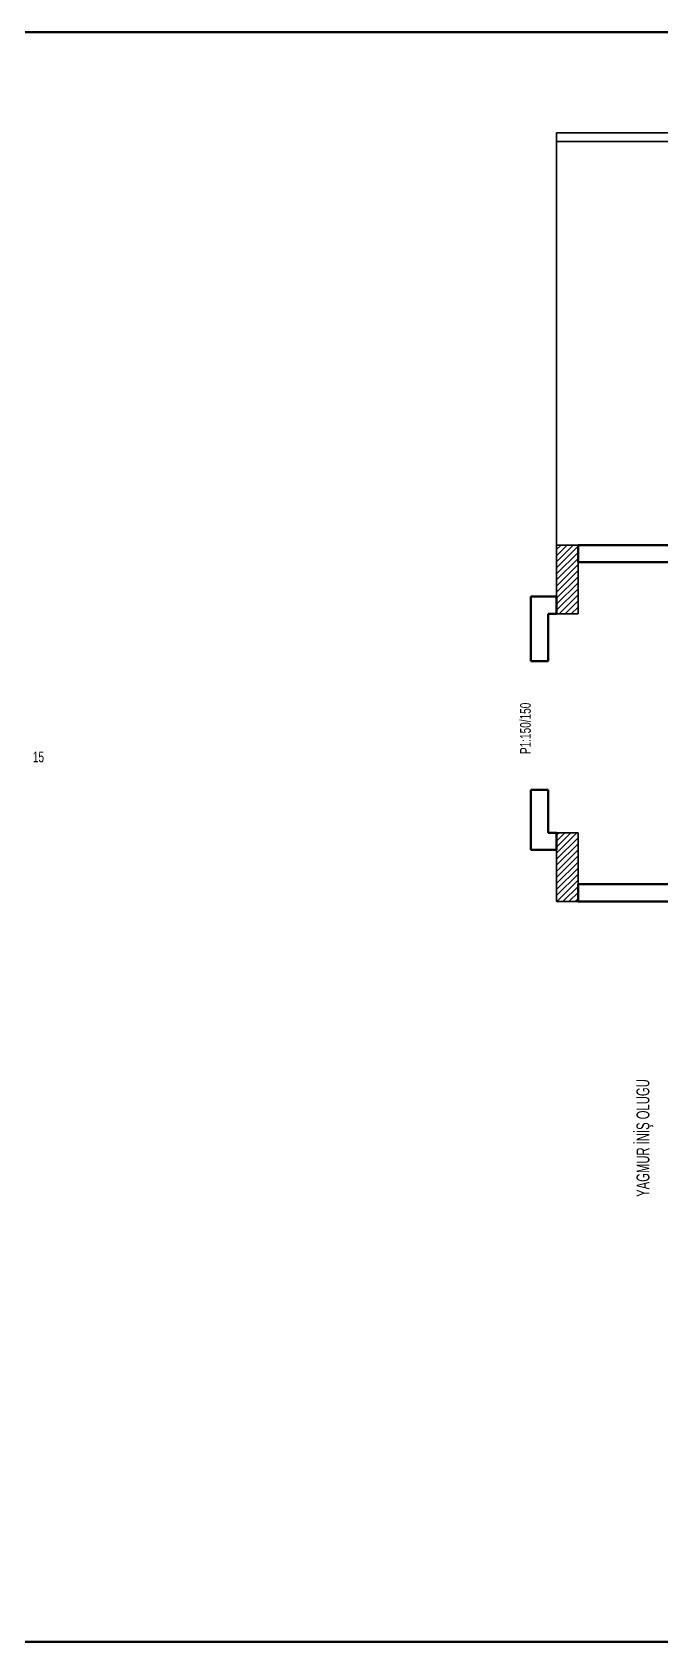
# Model space of a CAD drawing. Header units: millimetres. Extents: x -1928 to 11205, y 969 to 2843.
# Drawn here: x 4898 to 5630, y 969 to 2843 of the extents above; entities that cross this region are included whole.
import ezdxf
from ezdxf.enums import TextEntityAlignment as Align

# ---------------------------------------------------------------- set-up
doc = ezdxf.new("R2010")
doc.units = ezdxf.units.MM
for name, color, linetype, lineweight in [('1', 180, 'Continuous', 50), ('2', 240, 'Continuous', 35), ('ELEKT', 2, 'Continuous', 50)]:
    doc.layers.add(name, color=color, linetype=linetype, lineweight=lineweight)
doc.layers.add('6', color=7, linetype='Continuous', lineweight=25, true_color=0x5454ff)
doc.styles.add('ARIAL', font='arial.ttf')

msp = doc.modelspace()

# ---------------------------------------------------------------- linework, layer by layer
at = {"layer": '1', "color": 180, "linetype": 'ByBlock', "lineweight": 50}
for p, q in [((5879.1, 2245.7), (5534.1, 2245.7)), ((5534.1, 2245.7), (5534.1, 2225.7)), ((5534.1, 2225.7), (5879.1, 2225.7)), ((5509.1, 2185.7), (5479.1, 2185.7)), ((5479.1, 2185.7), (5479.1, 2165.7)), ((5509.1, 2165.7), (5509.1, 2185.7)), ((5479.1, 2165.7), (5479.1, 2110.7)), ((5499.1, 2110.7), (5499.1, 2165.7)), ((5499.1, 2165.7), (5509.1, 2165.7)), ((5499.1, 2110.7), (5479.1, 2110.7)), ((5479.1, 1960.7), (5499.1, 1960.7)), ((5479.1, 1960.7), (5479.1, 1910.7)), ((5499.1, 1910.7), (5499.1, 1960.7)), ((5479.1, 1910.7), (5479.1, 1890.7)), ((5509.1, 1910.7), (5499.1, 1910.7)), ((5509.1, 1890.7), (5509.1, 1910.7)), ((5479.1, 1890.7), (5509.1, 1890.7)), ((5949.1, 1850.7), (5534.1, 1850.7)), ((5534.1, 1850.7), (5534.1, 1830.7)), ((5534.1, 1830.7), (5881.5, 1830.7))]:
    msp.add_line(p, q, dxfattribs=at)
at = {"layer": '2', "color": 240, "linetype": 'ByBlock', "lineweight": 35}
for p, q in [((5509.1, 2245.7), (5509.1, 2725.7)), ((5509.1, 2725.7), (6029.1, 2725.7)), ((5509.1, 2715.7), (6029.1, 2715.7)), ((5509.1, 2226.4), (5528.4, 2245.7)), ((5509.1, 2240.5), (5514.3, 2245.7)), ((5509.1, 2233.4), (5521.3, 2245.7)), ((5534.1, 2245.7), (5509.1, 2245.7)), ((5509.1, 2245.7), (5509.1, 2185.7)), ((5509.1, 2219.3), (5534.1, 2244.3)), ((5509.1, 2212.2), (5534.1, 2237.2)), ((5534.1, 2225.7), (5534.1, 2245.7)), ((5509.1, 2205.2), (5534.1, 2230.2)), ((5509.1, 2198.1), (5534.1, 2223.1)), ((5509.1, 2191), (5534.1, 2216)), ((5534.1, 2165.7), (5534.1, 2225.7)), ((5509.1, 2183.9), (5534.1, 2208.9)), ((5509.1, 2176.9), (5534.1, 2201.9)), ((5509.1, 2169.8), (5534.1, 2194.8)), ((5509.1, 2185.7), (5509.1, 2165.7)), ((5512, 2165.7), (5534.1, 2187.7)), ((5519.1, 2165.7), (5534.1, 2180.7)), ((5509.1, 2165.7), (5534.1, 2165.7)), ((5526.2, 2165.7), (5534.1, 2173.6)), ((5533.3, 2165.7), (5534.1, 2166.5)), ((5509.1, 1887), (5532.8, 1910.7)), ((5509.1, 1901.1), (5518.7, 1910.7)), ((5509.1, 1894), (5525.7, 1910.7)), ((5509.1, 1908.2), (5511.6, 1910.7)), ((5534.1, 1910.7), (5509.1, 1910.7)), ((5509.1, 1910.7), (5509.1, 1890.7)), ((5509.1, 1879.9), (5534.1, 1904.9)), ((5509.1, 1872.8), (5534.1, 1897.8)), ((5534.1, 1850.7), (5534.1, 1910.7)), ((5509.1, 1865.7), (5534.1, 1890.7)), ((5509.1, 1890.7), (5509.1, 1830.7)), ((5509.1, 1858.7), (5534.1, 1883.7)), ((5509.1, 1851.6), (5534.1, 1876.6)), ((5509.1, 1844.5), (5534.1, 1869.5)), ((5509.1, 1837.5), (5534.1, 1862.5)), ((5509.4, 1830.7), (5534.1, 1855.4)), ((5516.5, 1830.7), (5534.1, 1848.3)), ((5523.5, 1830.7), (5534.1, 1841.3)), ((5534.1, 1830.7), (5534.1, 1850.7)), ((5509.1, 1830.7), (5534.1, 1830.7)), ((5530.6, 1830.7), (5534.1, 1834.2))]:
    msp.add_line(p, q, dxfattribs=at)
at = {"layer": 'ELEKT', "color": 11, "true_color": 0xff8088}
msp.add_lwpolyline([(1234.8, 2843.1), (7106.8, 2843.1), (7106.8, 968.5), (1234.8, 968.5)], close=True, dxfattribs=at)

# ---------------------------------------------------------------- texts
at = {"layer": '6', "color": 173, "linetype": 'ByBlock', "lineweight": 25, "true_color": 0x5454ff, "style": 'ARIAL'}
for s, height, rotation, width, p, p2 in [('P1:150/150', 12.5, 90, 0.670088, (5479, 2002.4), (5479, 2062.2)), ('YAGMUR İNİŞ OLUGU', 15, 90.0471, 0.626024, (5617.2, 1486.7), (5617.1, 1623.7))]:
    msp.add_text(s, height=height, rotation=rotation, dxfattribs=dict(at, width=width)).set_placement(p, p2, align=Align.FIT)
at = {"layer": '6', "color": 173, "linetype": 'ByBlock', "lineweight": 25, "true_color": 0x5454ff, "style": 'ARIAL', "width": 0.672149}
msp.add_text('15', height=12.5, dxfattribs=at).set_placement((4899.1, 1992.8), (4912.2, 1992.8), align=Align.FIT)

doc.saveas('drawing.dxf')
